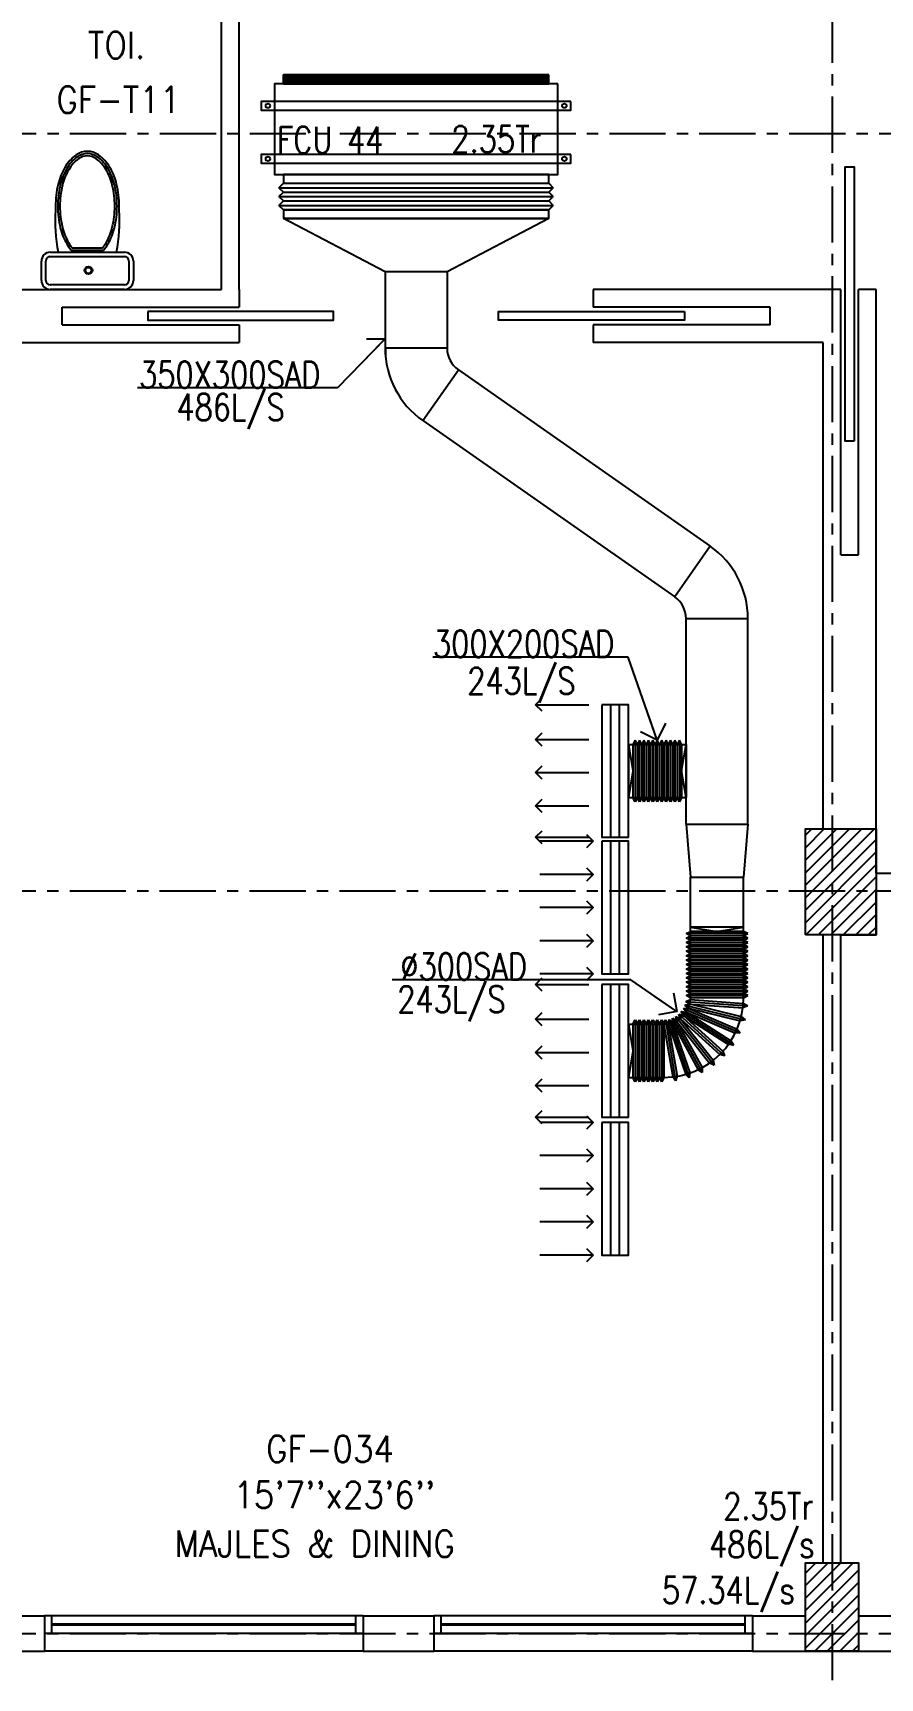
# Model space of a CAD drawing. Header units: millimetres. Extents: x -1288794 to 2153086, y -2701644 to -1335282.
# Drawn here: x 864302 to 869088, y -1509420 to -1500119 of the extents above; entities that cross this region are included whole.
import ezdxf

# ---------------------------------------------------------------- set-up
doc = ezdxf.new("R2010")
doc.units = ezdxf.units.MM
doc.header["$LTSCALE"] = 100
doc.header["$PDMODE"] = 34
doc.linetypes.add('CENTER', pattern=[50.800000000000004, 31.75, -6.349999999999999, 6.349999999999999, -6.349999999999999])
for name, color, linetype in [('A-ANNO-DIMS', 1, 'Continuous'), ('A-ANNO-TEXT', 8, 'Continuous'), ('A-DOOR', 4, 'Continuous'), ('A-FLOR-PFIX', 8, 'Continuous'), ('A-GLAZ', 5, 'Continuous'), ('A-GRID', 253, 'CENTER'), ('A-WALL-FULL', 8, 'Continuous'), ('AC-SAD', 3, 'Continuous'), ('AC-SAD TEXT', 3, 'Continuous'), ('FCU-AC', 160, 'Continuous'), ('RETURN GRILL RIGHT', 1, 'Continuous'), ('S-COL- HACT.', 9, 'Continuous'), ('S-COL.', 8, 'Continuous'), ('SUPPLY GRILL RIGHT', 3, 'Continuous')]:
    doc.layers.add(name, color=color, linetype=linetype)
doc.styles.add('ROMANS', font='romans.shx', dxfattribs={"width": 0.8})
doc.styles.add('SIMPLEX', font='simplex.shx', dxfattribs={"width": 0.8})
doc.dimstyles.new('100 of DIM2', dxfattribs={"dimscale": 0, "dimtxt": 200, "dimasz": 150, "dimexe": 75, "dimexo": 200, "dimgap": 75, "dimtad": 1, "dimdec": 0, "dimrnd": 5, "dimzin": 0, "dimdsep": 46, "dimtxsty": 'ROMANS', "dimblk": 'ARCHTICK', "dimcen": 100, "dimclrd": 94, "dimclre": 94, "dimclrt": 2, "dimadec": 0, "dimazin": 0, "dimtfac": 1, "dimtdec": 0, "dimtofl": 0, "dimtmove": 2, "dimatfit": 3, "dimldrblk": 'OPEN90', "dimfxl": 75, "dimtolj": 1, "dimtzin": 0, "dimarcsym": 0})
pattern_1 = [(45, (1972922.04884266, -1109556.6492245), (-35.35533905932737, 35.35533905932738), [])]

# ---------------------------------------------------------------- blocks, each defined once
blk = doc.blocks.new('W-180')
for p, q in [((1800, 100.000000000007), (0, 100)), ((40, 0), (40, 100)), ((1759.999999999854, 100.0000000000064), (1760, 7.5318e-12)), ((1800, 6.9917e-12), (0, 0))]:
    blk.add_line(p, q)
at = {"linetype": 'Continuous'}
for p, q in [((1759.999999999923, 53.0000000000036), (40, 52.99999999998624)), ((1759.999999999932, 47.00000000000357), (40, 46.99999999998624))]:
    blk.add_line(p, q, dxfattribs=at)
blk = doc.blocks.new('WC-1')
for p, q in [((-210, 6.45741e-11), (210, -6.45741e-11)), ((-260.0000000000582, -159.9999999999113), (-260.0000000000155, -49.99999999992041)), ((-235.0000000000582, -159.9999999999281), (-235.0000000000155, -49.99999999992815)), ((-210.0000000000073, -24.99999999993543), (209.9999999999927, -25.00000000006457)), ((234.9999999999845, -50.00000000006276), (234.99999999996, -160.0000000000627)), ((259.9999999999845, -50.00000000007048), (259.99999999996, -160.0000000000705)), ((209.9999999999527, -185.0000000000646), (-210.0000000000655, -184.9999999999354)), ((209.9999999999445, -210.0000000000646), (-210.0000000000737, -209.9999999999354)), ((91.47615770909852, -222.5000000000282), (-91.47615771196342, -222.4999999999718)), ((85.75415153929588, -235.0000000000264), (-85.75415153759332, -234.9999999999736))]:
    blk.add_line(p, q)
for radius in [22.10058430915524, 17.10058430915523]:
    blk.add_circle((-6.103973758987193, -107.4929482146744), radius)
for centre, radius, start, end in [((-210.0000000000155, -49.99999999993542), 50, 89.99999999998244, 179.9999999999824), ((-210.0000000000155, -49.99999999993542), 25, 89.99999999998244, 179.9999999999824), ((209.9999999999845, -50.00000000006457), 50, 359.9999999999894, 89.99999999998244), ((209.9999999999845, -50.00000000006457), 25, 359.9999999999894, 89.99999999998244), ((-210.0000000000582, -159.9999999999354), 50, 179.9999999999792, 269.9999999999824), ((-210.0000000000582, -159.9999999999354), 25, 179.9999999999792, 269.9999999999824), ((209.99999999996, -160.0000000000646), 25, 269.9999999999824, 359.9999999999884), ((209.99999999996, -160.0000000000646), 50, 269.9999999999824, 359.9999999999884), ((722.2740576860797, -383.2329258520217), 904.0616061515724, 168.9528762463656, 184.063166162121), ((178.1919626198178, -428.1672622903807), 340.7320624944951, 149.8586144479107, 166.4765809055045), ((178.1919626198178, -428.1672622903625), 328.2320624944887, 149.858614447914, 166.4765809055076), ((68.55654542101274, -364.5079877878317), 213.9549828051977, 138.4151582942605, 149.8586144479058), ((68.55654542100363, -364.5079877878317), 201.4549828051949, 139.9943486805204, 149.8586144479042), ((-68.55654542114553, -364.5079877877533), 201.4549828051043, 30.14138555206289, 40.00565131911324), ((-68.55654542114553, -364.5079877877352), 213.9549828050913, 30.14138555205902, 41.58484170619487), ((-178.1919626200979, -428.1672622902533), 328.2320624945077, 13.5234190944571, 30.14138555205006), ((-178.1919626200888, -428.1672622902715), 340.7320624945054, 13.52341909446088, 30.14138555205409), ((352.1246317655295, -470.000000000117), 519.6246317656733, 166.4765809054962, 179.9999999999812), ((352.1246317655387, -470.0000000001262), 507.1246317656823, 166.4765809054951, 179.9999999999801), ((-352.1246317658261, -469.9999999999102), 507.1246317656823, 359.9999999999848, 13.52341909446973), ((-352.1246317658261, -469.999999999901), 519.6246317656824, 359.9999999999836, 13.52341909446853), ((352.1246317655295, -470.0000000001081), 532.1246317656733, 177.5541293824439, 179.9999999999824), ((-352.1246317658261, -469.9999999998921), 532.1246317656824, 359.9999999999824, 2.445870617514181), ((352.1246317654022, -470.0000000001081), 532.1246317655459, 179.9999999999824, 193.523419094469), ((352.1246317654022, -470.0000000000898), 519.6246317655459, 179.9999999999836, 193.5234190944703), ((352.1246317654022, -470.0000000000807), 507.1246317655458, 179.9999999999849, 193.5234190944715), ((-352.1246317660534, -469.9999999998647), 507.1246317659097, 346.4765809054981, 359.99999999998), ((-352.1246317660625, -469.9999999998738), 519.6246317659188, 346.4765809054994, 359.9999999999814), ((-352.1246317660716, -469.9999999998921), 532.1246317659279, 346.4765809055007, 359.9999999999824), ((178.1919626197104, -511.8327377097467), 353.2320624944095, 193.5234190944576, 210.1413855520581), ((178.1919626197286, -511.8327377097648), 340.7320624944198, 193.5234190944536, 210.1413855520537), ((178.1919626197468, -511.832737709783), 328.2320624944313, 193.5234190944496, 210.1413855520493), ((-178.1919626202598, -511.8327377095465), 328.2320624946647, 329.8586144479149, 346.4765809054953), ((-178.1919626202598, -511.8327377095283), 340.7320624946722, 329.8586144479113, 346.476580905492), ((-178.1919626202507, -511.8327377095101), 353.2320624946706, 329.8586144479074, 346.4765809054887), ((68.55654542087541, -575.4920122122558), 226.4549828051087, 210.1413855520583, 234.4971620979831), ((68.55654542087541, -575.4920122122468), 213.954982805112, 210.1413855520589, 234.4971620979841), ((68.55654542087541, -575.4920122122284), 201.4549828051248, 210.1413855520627, 234.497162097987), ((-2.055458e-10, -671.5946751609408), 83.40532483905234, 234.4971620979796, 269.9999999999824), ((-2.055458e-10, -671.5946751609498), 83.40532483905031, 269.9999999999824, 305.5028379019857), ((-68.55654542121921, -575.4920122122047), 201.4549828051104, 305.5028379019778, 329.8586144479044), ((-68.55654542121921, -575.4920122122047), 213.954982805105, 305.502837901979, 329.8586144479049), ((-68.55654542122828, -575.4920122122139), 226.4549828051069, 305.502837901982, 329.8586144479068), ((-2.055458e-10, -671.5946751609408), 108.4053248390518, 234.4971620979795, 269.9999999999824), ((-2.055458e-10, -671.5946751609408), 95.90532483905179, 234.4971620979795, 269.9999999999824), ((-2.055458e-10, -671.5946751609498), 95.90532483905048, 269.9999999999824, 305.5028379019858), ((-2.055458e-10, -671.5946751609498), 108.4053248390506, 269.9999999999824, 305.5028379019859)]:
    blk.add_arc(centre, radius, start, end)
at = {"linetype": 'Continuous', "ltscale": 50}
blk.add_arc((-722.274057685634, -383.2329258515035), 904.0616061509076, 355.9368338378321, 11.04712375360263, dxfattribs=at)
blk = doc.blocks.new('_ArchTick')
at = {"color": 0, "linetype": 'ByBlock', "const_width": 0.15}
blk.add_lwpolyline([(-0.5, -0.5), (0.5, 0.5)], dxfattribs=at)
blk = doc.blocks.new('*D552')
at = {"layer": 'A-ANNO-DIMS', "color": 94, "linetype": 'Continuous', "lineweight": -2, "ltscale": 3, "transparency": 16777216}
for p, q in [((863766.8657430417, -1509468.634524931), (863766.8657430417, -1512082.622828418)), ((876566.8657430415, -1509468.634524932), (876566.8657430415, -1512082.622828418)), ((876566.8657430415, -1512007.622828418), (863766.8657430417, -1512007.622828418))]:
    blk.add_line(p, q, dxfattribs=at)
at = {"layer": 'Defpoints', "color": 0, "linetype": 'Continuous', "ltscale": 3, "transparency": 16777216}
for p in [(863766.8657430417, -1509268.634524931), (876566.8657430415, -1509268.634524932), (863766.8657430417, -1512007.622828418)]:
    blk.add_point(p, dxfattribs=at)
at = {"layer": 'A-ANNO-DIMS', "color": 94, "linetype": 'Continuous', "lineweight": -2, "ltscale": 3, "transparency": 16777216, "xscale": 150, "yscale": 150, "zscale": 150, "rotation": 180}
blk.add_blockref('_ArchTick', (863766.8657430417, -1512007.622828418), dxfattribs=at)
at = {"layer": 'A-ANNO-DIMS', "color": 94, "linetype": 'Continuous', "lineweight": -2, "ltscale": 3, "transparency": 16777216, "xscale": 150, "yscale": 150, "zscale": 150}
blk.add_blockref('_ArchTick', (876566.8657430415, -1512007.622828418), dxfattribs=at)
at = {"layer": 'A-ANNO-DIMS', "color": 2, "linetype": 'Continuous', "ltscale": 3, "transparency": 16777216, "insert": (870166.8657430416, -1511832.622828418), "char_height": 200, "attachment_point": 5, "style": 'ROMANS'}
blk.add_mtext('\\A1;12800', dxfattribs=at)
blk = doc.blocks.new('_Open90')
at = {"color": 0, "linetype": 'ByBlock', "lineweight": -2}
for p, q in [((0, 0), (-1, 0)), ((-0.5, 0.5), (0, 0)), ((0, 0), (-0.5, -0.5))]:
    blk.add_line(p, q, dxfattribs=at)
blk = doc.blocks.new('fcu 2.5 tr')
h = blk.add_hatch()
h.set_pattern_fill('NET', color=3)
h.set_pattern_definition([(0, (0, 0), (0, 3.175), []), (90, (0, 0), (-3.175, 1.944126793646423e-16), [])])
h.paths.add_polyline_path([(83171.5397817109, -1587743.071305068), (81671.5397817109, -1587743.071305068), (81671.5397817109, -1587793.071305068), (83171.5397817109, -1587793.071305068)])
at = {"layer": 'FCU-AC', "color": 1}
for p, q in [((83171.5397817109, -1586980.071305068), (81671.5397817109, -1586980.071305068)), ((81671.5397817109, -1586980.071305068), (81671.5397817109, -1587030.071305068)), ((83171.5397817109, -1587030.071305068), (83171.5397817109, -1586980.071305068)), ((81671.5397817109, -1587030.071305068), (83171.5397817109, -1587030.071305068)), ((83171.5397817109, -1587180.071305068), (81671.5397817109, -1587180.071305068)), ((81671.5397817109, -1587180.071305068), (81671.5397817109, -1587230.071305068)), ((83171.5397817109, -1587230.071305068), (83171.5397817109, -1587180.071305068)), ((81671.5397817109, -1587230.071305068), (83171.5397817109, -1587230.071305068))]:
    blk.add_line(p, q, dxfattribs=at)
at = {"layer": 'FCU-AC'}
for p, q in [((81671.5397817109, -1587030.071305068), (81646.5397817109, -1587055.071305068)), ((83196.5397817109, -1587055.071305068), (81646.5397817109, -1587055.071305068)), ((81671.5397817109, -1587080.071305068), (81646.5397817109, -1587055.071305068)), ((81671.5397817109, -1587080.071305068), (81646.5397817109, -1587105.071305068)), ((83171.5397817109, -1587030.071305068), (81671.5397817109, -1587030.071305068)), ((83171.5397817109, -1587080.071305068), (81671.5397817109, -1587080.071305068)), ((83171.5397817109, -1587080.071305068), (81671.5397817109, -1587080.071305068)), ((83196.5397817109, -1587055.071305068), (83171.5397817109, -1587030.071305068)), ((83196.5397817109, -1587055.071305068), (83171.5397817109, -1587080.071305068)), ((83196.5397817109, -1587105.071305068), (83171.5397817109, -1587080.071305068)), ((83196.5397817109, -1587105.071305068), (81646.5397817109, -1587105.071305068)), ((81671.5397817109, -1587130.071305068), (81646.5397817109, -1587105.071305068)), ((81671.5397817109, -1587130.071305068), (81646.5397817109, -1587155.071305068)), ((83196.5397817109, -1587155.071305068), (81646.5397817109, -1587155.071305068)), ((81671.5397817109, -1587180.071305068), (81646.5397817109, -1587155.071305068)), ((83171.5397817109, -1587130.071305068), (81671.5397817109, -1587130.071305068)), ((83171.5397817109, -1587130.071305068), (81671.5397817109, -1587130.071305068)), ((83196.5397817109, -1587105.071305068), (83171.5397817109, -1587130.071305068)), ((83196.5397817109, -1587155.071305068), (83171.5397817109, -1587130.071305068)), ((83196.5397817109, -1587155.071305068), (83171.5397817109, -1587180.071305068))]:
    blk.add_line(p, q, dxfattribs=at)
blk.add_lwpolyline([(81621.5397817109, -1587743.071305068), (83221.5397817109, -1587743.071305068), (83221.5397817109, -1587230.071305068), (81621.5397817109, -1587230.071305068)], close=True, dxfattribs=at)
at = {"layer": 'FCU-AC', "color": 6}
for points in [[(81546.5397817109, -1587343.071305068), (83296.5397817109, -1587343.071305068), (83296.5397817109, -1587293.071305068), (81546.5397817109, -1587293.071305068)], [(81546.5397817109, -1587643.071305068), (83296.5397817109, -1587643.071305068), (83296.5397817109, -1587593.071305068), (81546.5397817109, -1587593.071305068)]]:
    blk.add_lwpolyline(points, close=True, dxfattribs=at)
at = {"layer": 'FCU-AC', "color": 3}
blk.add_lwpolyline([(81671.5397817109, -1587793.071305068), (83171.5397817109, -1587793.071305068), (83171.5397817109, -1587743.071305068), (81671.5397817109, -1587743.071305068)], close=True, dxfattribs=at)
at = {"layer": 'FCU-AC', "color": 6}
for centre in [(81584.0397817109, -1587318.071305068), (83259.0397817109, -1587318.071305068), (81584.0397817109, -1587618.071305068), (83259.0397817109, -1587618.071305068)]:
    blk.add_circle(centre, 12.5, dxfattribs=at)
blk = doc.blocks.new('*U561')
at = {"layer": 'AC-SAD'}
for p, q in [((-25, 0), (-12.5, 25)), ((-25, 0), (-25, -300)), ((-12.5, 25), (-12.5, -325)), ((-12.5, 25), (0, 0)), ((0, 0), (0, -300)), ((-12.5, -325), (-25, -300)), ((0, -300), (-12.5, -325))]:
    blk.add_line(p, q, dxfattribs=at)
blk = doc.blocks.new('*U562')
at = {"layer": 'AC-SAD', "color": 0, "linetype": 'ByBlock', "lineweight": -2, "transparency": 16777216}
for p, rotation in [((868012.6564282468, -1505608.920160838), 76.39437268410916), ((868016.489991033, -1505584.245105092), 85.94366926962289), ((867891.7501629463, -1505721.556009577), 9.549296585513686), ((867915.9449475617, -1505715.378066789), 19.09859317102728), ((867938.779573833, -1505705.271909126), 28.64788975654093), ((867959.6212135028, -1505691.517613959), 38.19718634205458), ((867977.8922710217, -1505674.496361455), 47.74648292756815), ((867993.0863907635, -1505654.679870723), 57.29577951308183), ((868004.7824899304, -1505632.617326809), 66.84507609859553)]:
    blk.add_blockref('*U561', p, dxfattribs=dict(at, rotation=rotation))
blk.add_blockref('*U561', (867866.8657430423, -1505723.634524842), dxfattribs=at)
blk = doc.blocks.new('SUPPLY GRILL RIGHT')
at = {"layer": 'SUPPLY GRILL RIGHT'}
for p, q in [((375, 25), (-375, 25)), ((375, -25), (375, 25)), ((375, -25), (-375, -25)), ((375, -75), (375, -25))]:
    blk.add_line(p, q, dxfattribs=at)
blk.add_lwpolyline([(-375, -75), (375, -75), (375, 75), (-375, 75)], close=True, dxfattribs=at)
for points in [[(-375, -450), (-375, -150)], [(-178.5, -450), (-178.5, -150)], [(9, -450), (9, -150)], [(196.5, -450), (196.5, -150)], [(375, -450), (375, -150)]]:
    blk.add_leader(points, dimstyle='100 of DIM2', override={"dimscale": 1, "dimasz": 75, "dimtad": 0, "dimclrd": 0, "dimfxl": 0.2}, dxfattribs=at)
blk = doc.blocks.new('RETURN GRILL RIGHT')
at = {"layer": 'RETURN GRILL RIGHT'}
for p, q in [((375, 25), (-375, 25)), ((375, -25), (-375, -25))]:
    blk.add_line(p, q, dxfattribs=at)
blk.add_lwpolyline([(-375, -75), (375, -75), (375, 75), (-375, 75)], close=True, dxfattribs=at)
for points in [[(-375, -125), (-375, -425)], [(-187.5, -125), (-187.5, -425)], [(0, -125), (0, -425)], [(187.5, -125), (187.5, -425)], [(375, -125), (375, -425)]]:
    blk.add_leader(points, dimstyle='100 of DIM2', override={"dimscale": 1, "dimasz": 75, "dimtad": 0, "dimclrd": 0, "dimfxl": 0.2}, dxfattribs=at)

msp = doc.modelspace()

# ---------------------------------------------------------------- hatches: boundary and pattern name
at = {"layer": 'S-COL- HACT.', "linetype": 'Continuous', "ltscale": 3}
h = msp.add_hatch(dxfattribs=at)
h.set_pattern_fill('ANSI31', color=256, scale=400, style=0)
h.set_pattern_definition(pattern_1)
h.paths.add_polyline_path([(868666.8657430415, -1505218.634524913), (868666.8657430413, -1504618.634524914), (869066.8657430413, -1504618.634524914), (869066.8657430415, -1505218.634524913)])
h = msp.add_hatch(dxfattribs=at)
h.set_pattern_fill('ANSI31', color=256, scale=400, style=0)
h.set_pattern_definition(pattern_1)
h.paths.add_polyline_path([(868666.8657430415, -1509268.6345249), (868666.8657430415, -1508768.634524899), (868966.8657430415, -1508768.634524899), (868966.8657430415, -1509268.634524899)])

# ---------------------------------------------------------------- linework, layer by layer
at = {"layer": 'A-DOOR', "ltscale": 3}
for points in [[(868941.8657430445, -1502426.156028157), (868891.8657430424, -1502426.156028157), (868891.865743041, -1500876.156028157), (868941.865743041, -1500876.156028157), (868941.8657430424, -1502426.156028157)], [(864950.8641360735, -1501693.634524935), (864950.8641360735, -1501743.634524938), (866000.8641360742, -1501743.634524938), (866000.8641360742, -1501693.634524938), (864950.8641360735, -1501693.634524938)], [(867982.867350009, -1501693.634524935), (867982.8673500093, -1501743.634524938), (866932.8673500083, -1501743.634524938), (866932.8673500083, -1501693.634524938), (867982.867350009, -1501693.634524938)]]:
    msp.add_lwpolyline(points, dxfattribs=at)
at = {"layer": 'A-GLAZ', "ltscale": 3}
for p, q in [((866166.865743042, -1509268.634524931), (864366.8657430417, -1509268.634524931)), ((868366.865743042, -1509268.634524941), (866566.8657430417, -1509268.634524942))]:
    msp.add_line(p, q, dxfattribs=at)
at = {"layer": 'A-GRID', "ltscale": 0.1}
for p, q in [((868816.8657430415, -1466442.619941896), (868816.8657430416, -1514576.979935915)), ((839111.0745597448, -1500687.632508361), (882650.6666538601, -1500687.632508361)), ((839109.6508926287, -1504968.634524933), (882649.242986744, -1504968.634524933)), ((839109.650892629, -1509168.634524933), (882649.2429867443, -1509168.634524933))]:
    msp.add_line(p, q, dxfattribs=at)
at = {"layer": 'A-WALL-FULL', "ltscale": 3}
for p, q in [((865366.8657430415, -1501568.634524937), (865366.8657430413, -1499050.634524935)), ((865466.8657430415, -1501568.634524936), (865466.8657430415, -1500018.634524932)), ((863966.8657430417, -1501568.634524965), (865366.8657430415, -1501568.634524937)), ((865466.8657430413, -1501568.634524937), (865466.8657430413, -1501668.634524937)), ((868766.8657430415, -1501568.634524933), (867466.8657430413, -1501568.634524937)), ((867466.8657430413, -1501568.634524937), (867466.8657430413, -1501668.634524937)), ((868866.8657430415, -1501568.634524932), (868766.8657430415, -1501568.634524932)), ((868866.8657430434, -1503068.634524931), (868866.8657430392, -1501568.634524932)), ((868966.8657430434, -1503068.634524931), (868966.8657430392, -1501568.634524932)), ((869066.8657430415, -1501568.634524932), (868966.8657430415, -1501568.634524932)), ((869066.8657430415, -1504868.634524932), (869066.8657430415, -1501568.634524932)), ((864466.8657430413, -1501668.634524935), (865466.8657430413, -1501668.634524939)), ((864466.8657430417, -1501768.634524936), (864466.8657430417, -1501668.634524935)), ((868466.8657430413, -1501668.634524937), (867466.8657430413, -1501668.634524939)), ((868466.865743041, -1501768.634524937), (868466.865743041, -1501668.634524937)), ((864466.8657430413, -1501768.634524936), (865466.8657430413, -1501768.63452494)), ((865466.8657430413, -1501768.634524937), (865466.8657430413, -1501868.634524937)), ((868466.8657430413, -1501768.634524937), (867466.8657430413, -1501768.63452494)), ((867466.8657430413, -1501768.634524937), (867466.8657430413, -1501868.634524937)), ((863966.8657430413, -1501868.634524933), (865466.8657430413, -1501868.634524937)), ((868766.8657430417, -1501868.634524933), (867466.8657430413, -1501868.634524937)), ((868766.8657430417, -1504618.634524914), (868766.8657430417, -1501868.634524933)), ((868866.8657430434, -1503068.634524931), (868966.8657430434, -1503068.634524931)), ((869066.8657430415, -1504868.634524932), (871266.8657430415, -1504868.634524931)), ((869066.8657430415, -1504968.634524932), (871266.8657430413, -1504968.634524931)), ((868766.8657430417, -1508768.634524932), (868766.8657430417, -1505218.634524913)), ((868866.8657430417, -1508768.634524932), (868866.8657430415, -1505218.634524913)), ((864066.8657430399, -1509068.634524994), (864366.8657430417, -1509068.634524932)), ((864366.8657430417, -1509068.634524931), (864366.8657430417, -1509268.634524931)), ((866166.865743042, -1509068.634524932), (866566.8657430417, -1509068.634524931)), ((866166.865743042, -1509068.634524932), (866166.865743042, -1509268.634524932)), ((866566.8657430417, -1509068.634524931), (866566.8657430417, -1509268.634524931)), ((868366.8657430417, -1509068.634524931), (868666.8657430417, -1509068.634524931)), ((868366.8657430417, -1509068.634524931), (868366.8657430417, -1509268.634524931)), ((868966.8657430417, -1509068.634524931), (869816.865743042, -1509068.634524931)), ((863766.8657430417, -1509268.634524932), (864366.8657430417, -1509268.634524932)), ((866166.8657430422, -1509268.634524932), (866566.8657430417, -1509268.634524931)), ((868366.8657430417, -1509268.634524931), (869816.865743042, -1509268.634524931))]:
    msp.add_line(p, q, dxfattribs=at)
at = {"layer": 'A-WALL-FULL', "linetype": 'Continuous', "ltscale": 3}
for p, q in [((868666.8657430415, -1505218.634524913), (868666.8657430414, -1504618.634524914)), ((868666.8657430414, -1504618.634524914), (868766.8657430417, -1504618.634524945)), ((869066.8657430415, -1505218.634524913), (869066.8657430415, -1504968.634524932)), ((868766.8657430417, -1505218.634524913), (868666.8657430415, -1505218.634524913)), ((868866.8657430415, -1505218.634524945), (869066.8657430415, -1505218.634524913)), ((868666.8657430417, -1509068.634524931), (868666.8657430417, -1508768.634524932)), ((868666.8657430417, -1508768.634524932), (868766.8657430417, -1508768.634524932)), ((868866.8657430417, -1508768.6345249), (868966.8657430417, -1508768.634524932)), ((868966.8657430417, -1508768.634524932), (868966.8657430417, -1509068.634524931))]:
    msp.add_line(p, q, dxfattribs=at)
at = {"layer": 'AC-SAD'}
for p, q in [((867216.8657430422, -1501168.634524937), (865716.8657430422, -1501168.634524937)), ((866291.8657430422, -1501468.634524937), (865716.8657430422, -1501168.634524937)), ((867216.8657430422, -1501168.634524937), (866641.8657430422, -1501468.634524937)), ((866291.8657430422, -1501468.634524937), (866291.8657430422, -1501901.237944292)), ((866641.8657430422, -1501468.634524937), (866291.8657430422, -1501468.634524937)), ((866641.8657430422, -1501468.634524937), (866641.8657430422, -1501901.237944292)), ((866641.8657430422, -1501901.237944292), (866291.8657430422, -1501901.237944292)), ((866505.0775248667, -1502310.813966436), (866705.8292775896, -1502024.110750935)), ((866705.8292775896, -1502024.110750935), (868128.653961218, -1503020.383319963)), ((866505.0775248667, -1502310.813966436), (867927.902208495, -1503307.086535464)), ((868128.6539612178, -1503020.383319963), (867927.9022084951, -1503307.086535464)), ((867991.8657430423, -1503429.959342107), (868341.8657430423, -1503429.959342107)), ((867991.8657430423, -1504591.592726339), (867991.8657430423, -1503429.959342107)), ((868341.8657430422, -1504591.592726339), (868341.8657430422, -1503429.959342107)), ((867704.3657430423, -1504116.592726339), (867691.8657430423, -1504141.592726339)), ((867704.3657430423, -1504116.592726339), (867704.3657430423, -1504466.592726339)), ((867716.8657430423, -1504141.592726339), (867704.3657430423, -1504116.592726339)), ((867729.3657430423, -1504116.592726339), (867716.8657430423, -1504141.592726339)), ((867729.3657430423, -1504116.592726339), (867729.3657430423, -1504466.592726339)), ((867741.8657430423, -1504141.592726339), (867729.3657430423, -1504116.592726339)), ((867754.3657430423, -1504116.592726339), (867741.8657430423, -1504141.592726339)), ((867754.3657430423, -1504116.592726339), (867754.3657430423, -1504466.592726339)), ((867766.8657430423, -1504141.592726339), (867754.3657430423, -1504116.592726339)), ((867779.3657430423, -1504116.592726339), (867766.8657430423, -1504141.592726339)), ((867779.3657430423, -1504116.592726339), (867779.3657430423, -1504466.592726339)), ((867791.8657430423, -1504141.592726339), (867779.3657430423, -1504116.592726339)), ((867804.3657430423, -1504116.592726339), (867791.8657430423, -1504141.592726339)), ((867804.3657430423, -1504116.592726339), (867804.3657430423, -1504466.592726339)), ((867816.8657430423, -1504141.592726339), (867804.3657430423, -1504116.592726339)), ((867829.3657430423, -1504116.592726339), (867816.8657430423, -1504141.592726339)), ((867829.3657430423, -1504116.592726339), (867829.3657430423, -1504466.592726339)), ((867841.8657430423, -1504141.592726339), (867829.3657430423, -1504116.592726339)), ((867854.3657430423, -1504116.592726339), (867841.8657430423, -1504141.592726339)), ((867854.3657430423, -1504116.592726339), (867854.3657430423, -1504466.592726339)), ((867866.8657430423, -1504141.592726339), (867854.3657430423, -1504116.592726339)), ((867879.3657430423, -1504116.592726339), (867866.8657430423, -1504141.592726339)), ((867879.3657430423, -1504116.592726339), (867879.3657430423, -1504466.592726339)), ((867891.8657430423, -1504141.592726339), (867879.3657430423, -1504116.592726339)), ((867904.3657430423, -1504116.592726339), (867891.8657430423, -1504141.592726339)), ((867904.3657430423, -1504116.592726339), (867904.3657430423, -1504466.592726339)), ((867916.8657430423, -1504141.592726339), (867904.3657430423, -1504116.592726339)), ((867929.3657430423, -1504116.592726339), (867916.8657430423, -1504141.592726339)), ((867929.3657430423, -1504116.592726339), (867929.3657430423, -1504466.592726339)), ((867941.8657430423, -1504141.592726339), (867929.3657430423, -1504116.592726339)), ((867954.3657430423, -1504116.592726339), (867941.8657430423, -1504141.592726339)), ((867954.3657430423, -1504116.592726339), (867954.3657430423, -1504466.592726339)), ((867966.8657430423, -1504141.592726339), (867954.3657430423, -1504116.592726339)), ((867666.8657430423, -1504141.592726339), (867991.8657430423, -1504141.592726339)), ((867666.8657430423, -1504141.592726339), (867666.8657430423, -1504441.592726339)), ((867666.8657430423, -1504141.592726339), (867691.8657430423, -1504291.592726339)), ((867691.8657430423, -1504141.592726339), (867691.8657430423, -1504441.592726339)), ((867716.8657430423, -1504141.592726339), (867716.8657430423, -1504441.592726339)), ((867716.8657430423, -1504141.592726339), (867716.8657430423, -1504441.592726339)), ((867741.8657430423, -1504141.592726339), (867741.8657430423, -1504441.592726339)), ((867766.8657430423, -1504141.592726339), (867766.8657430423, -1504441.592726339)), ((867791.8657430423, -1504141.592726339), (867791.8657430423, -1504441.592726339)), ((867816.8657430423, -1504141.592726339), (867816.8657430423, -1504441.592726339)), ((867841.8657430423, -1504141.592726339), (867841.8657430423, -1504441.592726339)), ((867866.8657430423, -1504141.592726339), (867866.8657430423, -1504441.592726339)), ((867891.8657430423, -1504141.592726339), (867891.8657430423, -1504441.592726339)), ((867916.8657430423, -1504141.592726339), (867916.8657430423, -1504441.592726339)), ((867941.8657430423, -1504141.592726339), (867941.8657430423, -1504441.592726339)), ((867966.8657430423, -1504141.592726339), (867966.8657430423, -1504441.592726339)), ((867966.8657430423, -1504291.592726339), (867991.8657430423, -1504141.592726339)), ((867991.8657430423, -1504141.592726339), (867991.8657430423, -1504441.592726339)), ((867691.8657430423, -1504291.592726339), (867666.8657430423, -1504441.592726339)), ((867991.8657430423, -1504441.592726339), (867966.8657430423, -1504291.592726339)), ((867666.8657430423, -1504441.592726339), (867991.8657430423, -1504441.592726339)), ((867704.3657430423, -1504466.592726339), (867691.8657430423, -1504441.592726339)), ((867716.8657430423, -1504441.592726339), (867704.3657430423, -1504466.592726339)), ((867729.3657430423, -1504466.592726339), (867716.8657430423, -1504441.592726339)), ((867741.8657430423, -1504441.592726339), (867729.3657430423, -1504466.592726339)), ((867754.3657430423, -1504466.592726339), (867741.8657430423, -1504441.592726339)), ((867766.8657430423, -1504441.592726339), (867754.3657430423, -1504466.592726339)), ((867779.3657430423, -1504466.592726339), (867766.8657430423, -1504441.592726339)), ((867791.8657430423, -1504441.592726339), (867779.3657430423, -1504466.592726339)), ((867804.3657430423, -1504466.592726339), (867791.8657430423, -1504441.592726339)), ((867816.8657430423, -1504441.592726339), (867804.3657430423, -1504466.592726339)), ((867829.3657430423, -1504466.592726339), (867816.8657430423, -1504441.592726339)), ((867841.8657430423, -1504441.592726339), (867829.3657430423, -1504466.592726339)), ((867854.3657430423, -1504466.592726339), (867841.8657430423, -1504441.592726339)), ((867866.8657430423, -1504441.592726339), (867854.3657430423, -1504466.592726339)), ((867879.3657430423, -1504466.592726339), (867866.8657430423, -1504441.592726339)), ((867891.8657430423, -1504441.592726339), (867879.3657430423, -1504466.592726339)), ((867904.3657430423, -1504466.592726339), (867891.8657430423, -1504441.592726339)), ((867916.8657430423, -1504441.592726339), (867904.3657430423, -1504466.592726339)), ((867929.3657430423, -1504466.592726339), (867916.8657430423, -1504441.592726339)), ((867941.8657430423, -1504441.592726339), (867929.3657430423, -1504466.592726339)), ((867954.3657430423, -1504466.592726339), (867941.8657430423, -1504441.592726339)), ((867966.8657430423, -1504441.592726339), (867954.3657430423, -1504466.592726339)), ((867991.8657430423, -1504591.592726339), (868341.8657430423, -1504591.592726339)), ((867991.8657430423, -1504591.592726339), (868016.8657430424, -1504891.592726339)), ((868341.8657430422, -1504591.592726339), (868316.8657430424, -1504891.592726339)), ((868016.8657430424, -1504891.592726339), (868316.8657430426, -1504891.592726339)), ((868016.8657430423, -1505573.634524842), (868016.8657430424, -1504891.592726339)), ((868316.8657430423, -1505573.634524842), (868316.8657430424, -1504891.592726339)), ((867991.8657430424, -1505211.134524842), (868016.8657430424, -1505198.634524842)), ((868341.8657430423, -1505211.134524842), (867991.8657430424, -1505211.134524842)), ((868016.8657430424, -1505223.634524842), (867991.8657430424, -1505211.134524842)), ((867991.8657430424, -1505236.134524842), (868016.8657430424, -1505223.634524842)), ((868341.8657430423, -1505236.134524842), (867991.8657430424, -1505236.134524842)), ((868016.8657430424, -1505248.634524842), (867991.8657430424, -1505236.134524842)), ((867991.8657430424, -1505261.134524842), (868016.8657430424, -1505248.634524842)), ((868316.8657430423, -1505173.634524842), (868016.8657430424, -1505173.634524842)), ((868016.8657430424, -1505173.634524842), (868166.8657430424, -1505198.634524842)), ((868316.8657430423, -1505198.634524842), (868016.8657430424, -1505198.634524842)), ((868316.8657430423, -1505223.634524842), (868016.8657430424, -1505223.634524842)), ((868316.8657430423, -1505248.634524842), (868016.8657430424, -1505248.634524842)), ((868166.8657430424, -1505198.634524842), (868316.8657430424, -1505173.634524842)), ((868341.8657430423, -1505211.134524842), (868316.8657430423, -1505198.634524842)), ((868316.8657430423, -1505223.634524842), (868341.8657430423, -1505211.134524842)), ((868341.8657430423, -1505236.134524842), (868316.8657430423, -1505223.634524842)), ((868316.8657430423, -1505248.634524842), (868341.8657430423, -1505236.134524842)), ((868341.8657430423, -1505261.134524842), (868316.8657430423, -1505248.634524842)), ((868341.8657430423, -1505261.134524842), (867991.8657430424, -1505261.134524842)), ((868016.8657430424, -1505273.634524842), (867991.8657430424, -1505261.134524842)), ((867991.8657430424, -1505286.134524842), (868016.8657430424, -1505273.634524842)), ((868341.8657430423, -1505286.134524842), (867991.8657430424, -1505286.134524842)), ((868016.8657430424, -1505298.634524842), (867991.8657430424, -1505286.134524842)), ((867991.8657430424, -1505311.134524842), (868016.8657430424, -1505298.634524842)), ((868341.8657430423, -1505311.134524842), (867991.8657430424, -1505311.134524842)), ((868016.8657430424, -1505323.634524842), (867991.8657430424, -1505311.134524842)), ((867991.8657430424, -1505336.134524842), (868016.8657430424, -1505323.634524842)), ((868341.8657430423, -1505336.134524842), (867991.8657430424, -1505336.134524842)), ((868016.8657430424, -1505348.634524842), (867991.8657430424, -1505336.134524842)), ((868316.8657430423, -1505273.634524842), (868016.8657430424, -1505273.634524842)), ((868316.8657430423, -1505298.634524842), (868016.8657430424, -1505298.634524842)), ((868316.8657430423, -1505323.634524842), (868016.8657430424, -1505323.634524842)), ((868316.8657430423, -1505273.634524842), (868341.8657430423, -1505261.134524842)), ((868341.8657430423, -1505286.134524842), (868316.8657430423, -1505273.634524842)), ((868316.8657430423, -1505298.634524842), (868341.8657430423, -1505286.134524842)), ((868341.8657430423, -1505311.134524842), (868316.8657430423, -1505298.634524842)), ((868316.8657430423, -1505323.634524842), (868341.8657430423, -1505311.134524842)), ((868341.8657430423, -1505336.134524842), (868316.8657430423, -1505323.634524842)), ((868316.8657430423, -1505348.634524842), (868341.8657430423, -1505336.134524842)), ((867991.8657430424, -1505361.134524842), (868016.8657430424, -1505348.634524842)), ((868341.8657430423, -1505361.134524842), (867991.8657430424, -1505361.134524842)), ((868016.8657430424, -1505373.634524842), (867991.8657430424, -1505361.134524842)), ((867991.8657430424, -1505386.134524842), (868016.8657430424, -1505373.634524842)), ((868341.8657430423, -1505386.134524842), (867991.8657430424, -1505386.134524842)), ((868016.8657430424, -1505398.634524842), (867991.8657430424, -1505386.134524842)), ((867991.8657430424, -1505411.134524842), (868016.8657430424, -1505398.634524842)), ((868341.8657430423, -1505411.134524842), (867991.8657430424, -1505411.134524842)), ((868016.8657430424, -1505423.634524842), (867991.8657430424, -1505411.134524842)), ((867991.8657430424, -1505436.134524842), (868016.8657430424, -1505423.634524842)), ((868316.8657430423, -1505348.634524842), (868016.8657430424, -1505348.634524842)), ((868316.8657430423, -1505373.634524842), (868016.8657430424, -1505373.634524842)), ((868316.8657430423, -1505398.634524842), (868016.8657430424, -1505398.634524842)), ((868316.8657430423, -1505423.634524842), (868016.8657430424, -1505423.634524842)), ((868341.8657430423, -1505361.134524842), (868316.8657430423, -1505348.634524842)), ((868316.8657430423, -1505373.634524842), (868341.8657430423, -1505361.134524842)), ((868341.8657430423, -1505386.134524842), (868316.8657430423, -1505373.634524842)), ((868316.8657430423, -1505398.634524842), (868341.8657430423, -1505386.134524842)), ((868341.8657430423, -1505411.134524842), (868316.8657430423, -1505398.634524842)), ((868316.8657430423, -1505423.634524842), (868341.8657430423, -1505411.134524842)), ((868341.8657430423, -1505436.134524842), (868316.8657430423, -1505423.634524842)), ((868341.8657430423, -1505436.134524842), (867991.8657430424, -1505436.134524842)), ((868016.8657430424, -1505448.634524842), (867991.8657430424, -1505436.134524842)), ((867991.8657430424, -1505461.134524842), (868016.8657430424, -1505448.634524842)), ((868341.8657430423, -1505461.134524842), (867991.8657430424, -1505461.134524842)), ((868016.8657430424, -1505473.634524842), (867991.8657430424, -1505461.134524842)), ((867991.8657430424, -1505486.134524842), (868016.8657430424, -1505473.634524842)), ((868341.8657430423, -1505486.134524842), (867991.8657430424, -1505486.134524842)), ((868016.8657430424, -1505498.634524842), (867991.8657430424, -1505486.134524842)), ((867991.8657430424, -1505511.134524842), (868016.8657430424, -1505498.634524842)), ((868341.8657430423, -1505511.134524842), (867991.8657430424, -1505511.134524842)), ((868016.8657430424, -1505523.634524842), (867991.8657430424, -1505511.134524842)), ((867991.8657430424, -1505536.134524842), (868016.8657430424, -1505523.634524842)), ((868316.8657430423, -1505448.634524842), (868016.8657430424, -1505448.634524842)), ((868316.8657430423, -1505473.634524842), (868016.8657430424, -1505473.634524842)), ((868316.8657430423, -1505498.634524842), (868016.8657430424, -1505498.634524842)), ((868316.8657430423, -1505523.634524842), (868016.8657430424, -1505523.634524842)), ((868316.8657430423, -1505448.634524842), (868341.8657430423, -1505436.134524842)), ((868341.8657430423, -1505461.134524842), (868316.8657430423, -1505448.634524842)), ((868316.8657430423, -1505473.634524842), (868341.8657430423, -1505461.134524842)), ((868341.8657430423, -1505486.134524842), (868316.8657430423, -1505473.634524842)), ((868316.8657430423, -1505498.634524842), (868341.8657430423, -1505486.134524842)), ((868341.8657430423, -1505511.134524842), (868316.8657430423, -1505498.634524842)), ((868316.8657430423, -1505523.634524842), (868341.8657430423, -1505511.134524842)), ((868341.8657430423, -1505536.134524842), (868316.8657430423, -1505523.634524842)), ((868341.8657430423, -1505536.134524842), (867991.8657430424, -1505536.134524842)), ((868016.8657430424, -1505548.634524842), (867991.8657430424, -1505536.134524842)), ((867991.8657430424, -1505561.134524842), (868016.8657430424, -1505548.634524842)), ((868341.8657430423, -1505561.134524842), (867991.8657430424, -1505561.134524842)), ((868016.8657430424, -1505573.634524842), (867991.8657430424, -1505561.134524842)), ((868316.8657430423, -1505548.634524842), (868016.8657430424, -1505548.634524842)), ((868316.8657430423, -1505573.634524842), (868016.8657430424, -1505573.634524842)), ((868316.8657430423, -1505548.634524842), (868341.8657430423, -1505536.134524842)), ((868341.8657430423, -1505561.134524842), (868316.8657430423, -1505548.634524842)), ((868316.8657430423, -1505573.634524842), (868341.8657430423, -1505561.134524842)), ((867691.8657430423, -1505723.634524842), (867704.3657430423, -1505698.634524842)), ((867704.3657430423, -1505698.634524842), (867704.3657430423, -1506048.634524842)), ((867704.3657430423, -1505698.634524842), (867716.8657430423, -1505723.634524842)), ((867716.8657430423, -1505723.634524842), (867729.3657430423, -1505698.634524842)), ((867729.3657430423, -1505698.634524842), (867729.3657430423, -1506048.634524842)), ((867729.3657430423, -1505698.634524842), (867741.8657430423, -1505723.634524842)), ((867741.8657430423, -1505723.634524842), (867754.3657430423, -1505698.634524842)), ((867754.3657430423, -1505698.634524842), (867754.3657430423, -1506048.634524842)), ((867754.3657430423, -1505698.634524842), (867766.8657430423, -1505723.634524842)), ((867766.8657430423, -1505723.634524842), (867779.3657430423, -1505698.634524842)), ((867779.3657430423, -1505698.634524842), (867779.3657430423, -1506048.634524842)), ((867779.3657430423, -1505698.634524842), (867791.8657430423, -1505723.634524842)), ((867791.8657430423, -1505723.634524842), (867804.3657430423, -1505698.634524842)), ((867804.3657430423, -1505698.634524842), (867804.3657430423, -1506048.634524842)), ((867804.3657430423, -1505698.634524842), (867816.8657430423, -1505723.634524842)), ((867816.8657430423, -1505723.634524842), (867829.3657430423, -1505698.634524842)), ((867829.3657430423, -1505698.634524842), (867829.3657430423, -1506048.634524842)), ((867829.3657430423, -1505698.634524842), (867841.8657430423, -1505723.634524842)), ((867666.8657430423, -1505723.634524842), (867866.8657430423, -1505723.634524842)), ((867666.8657430423, -1505723.634524842), (867691.8657430423, -1505873.634524842)), ((867691.8657430423, -1505723.634524842), (867691.8657430423, -1506023.634524842)), ((867716.8657430423, -1505723.634524842), (867716.8657430423, -1506023.634524842)), ((867741.8657430423, -1505723.634524842), (867741.8657430423, -1506023.634524842)), ((867766.8657430423, -1505723.634524842), (867766.8657430423, -1506023.634524842)), ((867791.8657430423, -1505723.634524842), (867791.8657430423, -1506023.634524842)), ((867816.8657430423, -1505723.634524842), (867816.8657430423, -1506023.634524842)), ((867691.8657430423, -1505873.634524842), (867666.8657430423, -1506023.634524842)), ((867666.8657430423, -1506023.634524842), (867866.8657430423, -1506023.634524842)), ((867704.3657430423, -1506048.634524842), (867691.8657430423, -1506023.634524842)), ((867716.8657430423, -1506023.634524842), (867704.3657430423, -1506048.634524842)), ((867729.3657430423, -1506048.634524842), (867716.8657430423, -1506023.634524842)), ((867741.8657430423, -1506023.634524842), (867729.3657430423, -1506048.634524842)), ((867754.3657430423, -1506048.634524842), (867741.8657430423, -1506023.634524842)), ((867766.8657430423, -1506023.634524842), (867754.3657430423, -1506048.634524842)), ((867779.3657430423, -1506048.634524842), (867766.8657430423, -1506023.634524842)), ((867791.8657430423, -1506023.634524842), (867779.3657430423, -1506048.634524842)), ((867804.3657430423, -1506048.634524842), (867791.8657430423, -1506023.634524842)), ((867816.8657430423, -1506023.634524842), (867804.3657430423, -1506048.634524842)), ((867829.3657430423, -1506048.634524842), (867816.8657430423, -1506023.634524842)), ((867841.8657430423, -1506023.634524842), (867829.3657430423, -1506048.634524842))]:
    msp.add_line(p, q, dxfattribs=at)
for centre, radius, start, end in [((866791.8657430422, -1501901.237944292), 500, 180, 234.9999999999988), ((866791.8657430422, -1501901.237944292), 150, 180, 234.9999999999988), ((867841.8657430423, -1503429.959342107), 500, 0, 55.00000000000045), ((867841.8657430423, -1503429.959342107), 150, 0, 55.00000000000045), ((867866.8657430423, -1505573.634524842), 150, 270, 359.9999999999932), ((867866.8657430423, -1505573.634524842), 450, 270, 359.9999999999932)]:
    msp.add_arc(centre, radius, start, end, dxfattribs=at)
at = {"layer": 'S-COL.', "linetype": 'Continuous', "ltscale": 3}
for points in [[(868666.8657430415, -1505218.634524945), (868666.8657430413, -1504618.634524945), (869066.8657430413, -1504618.634524945), (869066.8657430415, -1505218.634524945)], [(868666.8657430415, -1505218.634524913), (868666.8657430413, -1504618.634524914), (869066.8657430413, -1504618.634524914), (869066.8657430415, -1505218.634524913)], [(868666.8657430415, -1505218.634524913), (868666.8657430413, -1504618.634524914), (869066.8657430413, -1504618.634524914), (869066.8657430415, -1505218.634524913)], [(868666.8657430415, -1509268.634524931), (868666.8657430415, -1508768.634524931), (868966.8657430415, -1508768.634524931), (868966.8657430415, -1509268.634524931)], [(868666.8657430415, -1509268.6345249), (868666.8657430415, -1508768.634524899), (868966.8657430415, -1508768.634524899), (868966.8657430415, -1509268.634524899)], [(868666.8657430415, -1509268.6345249), (868666.8657430415, -1508768.634524899), (868966.8657430415, -1508768.634524899), (868966.8657430415, -1509268.634524899)]]:
    msp.add_lwpolyline(points, close=True, dxfattribs=at)

# ---------------------------------------------------------------- block references
at = {"layer": 'A-FLOR-PFIX', "ltscale": 3, "rotation": 180}
msp.add_blockref('WC-1', (864609.5551043791, -1501568.634524935), dxfattribs=at)
at = {"layer": 'A-GLAZ', "ltscale": 3, "xscale": -1, "rotation": 180}
for p in [(864366.865743042, -1509068.63452493), (866566.865743042, -1509068.634524941)]:
    msp.add_blockref('W-180', p, dxfattribs=at)
at = {"layer": 'AC-SAD'}
msp.add_blockref('*U562', (0, 0), dxfattribs=at)
at = {"layer": 'FCU-AC', "color": 3, "rotation": 180}
msp.add_blockref('fcu 2.5 tr', (948888.4055247529, -3088148.705830005), dxfattribs=at)
at = {"layer": 'RETURN GRILL RIGHT', "rotation": 270}
for p in [(867591.8657430423, -1505063.634524842), (867591.8657430423, -1506653.634524842)]:
    msp.add_blockref('RETURN GRILL RIGHT', p, dxfattribs=at)
at = {"layer": 'SUPPLY GRILL RIGHT', "rotation": 270}
for p in [(867591.8657430423, -1504291.592726339), (867591.8657430423, -1505873.634524842)]:
    msp.add_blockref('SUPPLY GRILL RIGHT', p, dxfattribs=at)

# ---------------------------------------------------------------- texts
at = {"layer": 'A-ANNO-TEXT', "style": 'ROMANS', "width": 0.9}
for s, p in [('TOI.', (864612.340143516, -1500263.012635484)), ('GF-T11', (864434.2949315165, -1500571.186494363)), ('GF-034', (865618.8371549414, -1508199.514406688)), ("15'7''x23'6''", (865434.6069823394, -1508459.210155401)), ('MAJLES & DINING', (865100.8310781242, -1508735.377138025))]:
    msp.add_text(s, height=150, dxfattribs=at).set_placement(p)
at = {"layer": 'AC-SAD TEXT', "style": 'SIMPLEX', "width": 0.8}
for s, p in [('FCU 44', (865680.3133442416, -1500798.921188972)), ('2.35Tr', (866666.2611852849, -1500794.451950634)), ('350X300SAD', (864901.8372823421, -1502126.123098184)), ('486L/S', (865112.1453067951, -1502309.826433725)), ('300X200SAD', (866562.0408102351, -1503647.521782216)), ('243L/S', (866755.4494098111, -1503856.939028028)), ('%%C300SAD', (866377.7123588391, -1505471.719477676)), ('243L/S', (866360.4799391102, -1505657.511546591)), ('2.35Tr', (868201.9503758074, -1508523.353997168)), ('486L/s', (868122.0541137281, -1508738.968805341)), ('57.34L/s', (867855.4800644766, -1508997.968806908))]:
    msp.add_text(s, height=150, dxfattribs=at).set_placement(p)

# ---------------------------------------------------------------- dimensions: what is measured, and where the dimension line sits
at = {"layer": 'A-ANNO-DIMS', "linetype": 'Continuous', "ltscale": 3}
dim = msp.add_linear_dim(base=(863766.8657430417, -1512007.622828418), p1=(876566.8657430415, -1509268.634524932), p2=(863766.8657430417, -1509268.634524931), dimstyle='100 of DIM2', override={"dimscale": 1}, dxfattribs=at)
dim.commit()
dim.dimension.update_dxf_attribs({"geometry": '*D552', "text_midpoint": (870166.8657430416, -1511832.622828418)})

# ---------------------------------------------------------------- leaders
at = {"layer": 'AC-SAD TEXT'}
for points in [[(866291.8657430422, -1501847.558393343), (866021.8372823421, -1502126.123098184), (864891.8506072274, -1502126.123098184)], [(867829.3657430423, -1504116.592726339), (867664.900565265, -1503647.521782216), (866562.0408102351, -1503647.521782216)], [(867940.1918407262, -1505650.612212177), (867680.041217403, -1505471.719477676), (866332.2665580006, -1505471.719477676)]]:
    msp.add_leader(points, dimstyle='100 of DIM2', override={"dimscale": 1, "dimtad": 0, "dimfxl": 0.2}, dxfattribs=at)

doc.saveas('drawing.dxf')
